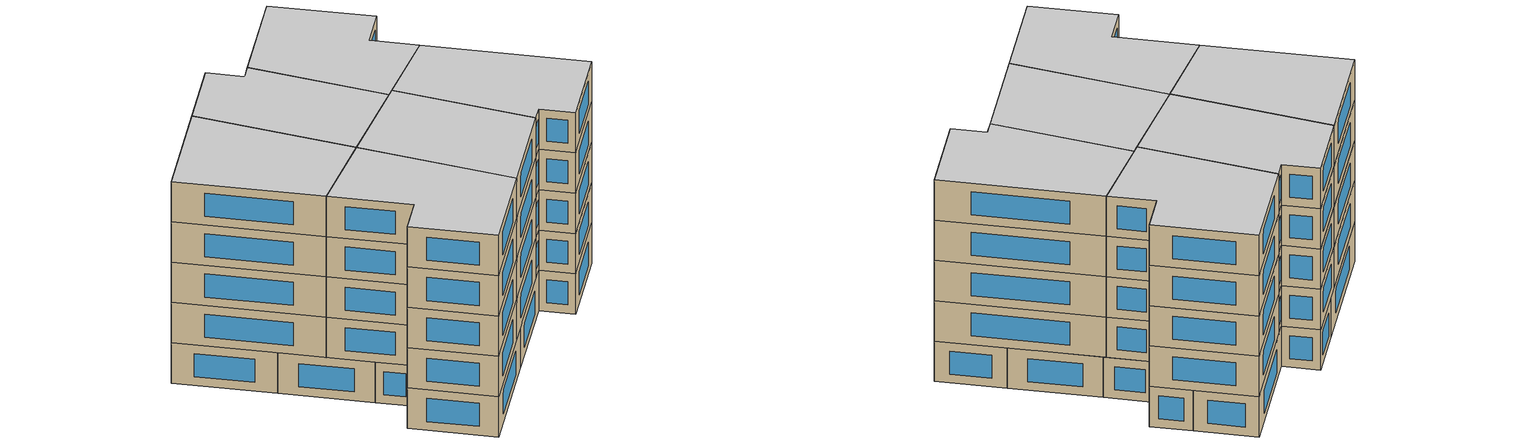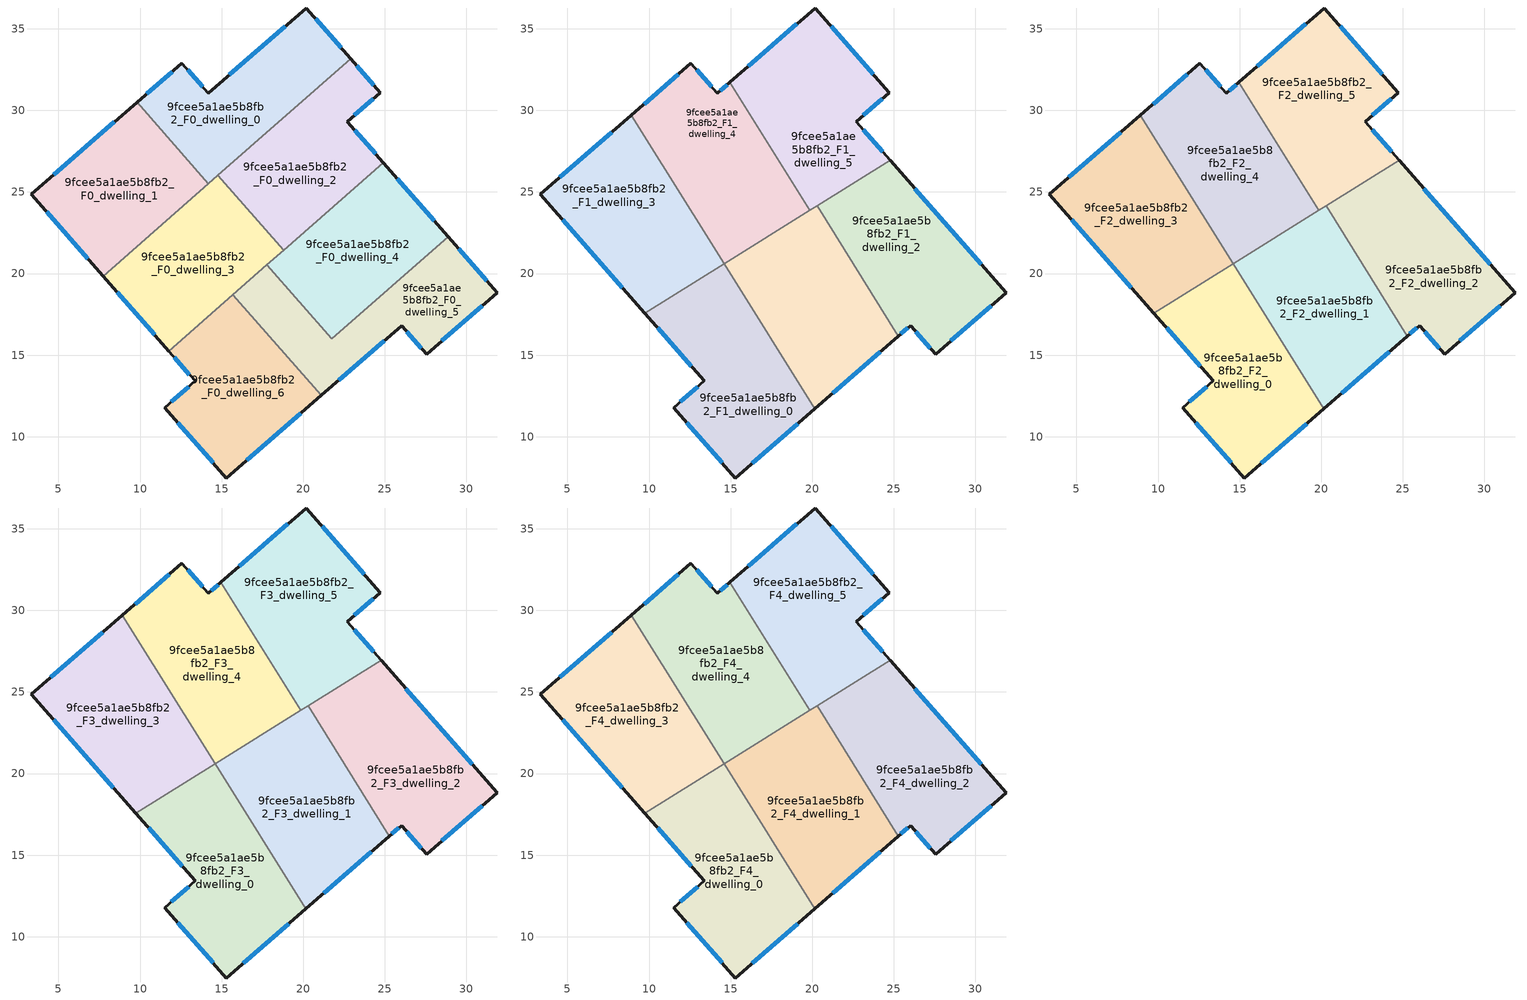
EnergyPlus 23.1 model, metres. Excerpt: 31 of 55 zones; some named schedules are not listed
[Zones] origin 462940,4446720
9fcee5a1ae5b8fb2_F0_dwelling_0
 floor ground (EU_floor_Construction): 20.18,36.27 22.9,33.16 14.19,25.51 9.82,30.5 12.57,32.89 14.18,31.05 z0
 wall outside (EU_wall_Construction): 22.9,33.16 20.18,36.27 14.18,31.05 12.57,32.89 9.82,30.5 z0:3
 wall to 9fcee5a1ae5b8fb2_F0_dwelling_1 (EU_wall_Construction): 9.82,30.5 14.19,25.51 z0:3
 wall to 9fcee5a1ae5b8fb2_F0_dwelling_2 (EU_wall_Construction): 14.76,26.01 22.9,33.16 z0:3
 wall to 9fcee5a1ae5b8fb2_F0_dwelling_3 (EU_wall_Construction): 14.19,25.51 14.76,26.01 z0:3
 window (EU_Window_Construction): 18.89,35.15 15.47,32.17 / 22.32,33.83 20.76,35.61 / 11.98,32.38 10.41,31.01 / 13.84,31.45 12.91,32.5 z0.64:2.36
9fcee5a1ae5b8fb2_F0_dwelling_1
 floor ground (EU_floor_Construction): 9.82,30.5 14.19,25.51 7.73,19.84 3.34,24.86 z0
 wall outside (EU_wall_Construction): 9.82,30.5 3.34,24.86 7.73,19.84 z0:3
 wall to 9fcee5a1ae5b8fb2_F0_dwelling_3 (EU_wall_Construction): 7.73,19.84 14.19,25.51 z0:3
 window (EU_Window_Construction): 8.43,29.29 4.73,26.06 / 4.28,23.78 6.79,20.92 z0.64:2.36
 ceiling adiabatic (EU_roof_Construction): 12.47,24 8.91,29.71 3.34,24.86 7.73,19.84 z3
9fcee5a1ae5b8fb2_F0_dwelling_2
 floor ground (EU_floor_Construction): 22.9,33.16 24.72,31.09 22.69,29.31 24.9,26.79 18.79,21.42 14.76,26.01 z0
 wall outside (EU_wall_Construction): 24.9,26.79 22.69,29.31 24.72,31.09 22.9,33.16 z0:3
 wall to 9fcee5a1ae5b8fb2_F0_dwelling_3 (EU_wall_Construction): 14.76,26.01 18.79,21.42 z0:3
 wall to 9fcee5a1ae5b8fb2_F0_dwelling_4 (EU_wall_Construction): 18.79,21.42 24.9,26.79 z0:3
 window (EU_Window_Construction): 23.12,29.69 24.29,30.71 / 24.43,27.33 23.16,28.77 / 24.33,31.53 23.29,32.72 z0.64:2.36
9fcee5a1ae5b8fb2_F0_dwelling_3
 floor ground (EU_floor_Construction): 14.76,26.01 18.79,21.42 11.76,15.25 7.73,19.84 z0
 wall outside (EU_wall_Construction): 7.73,19.84 11.76,15.25 z0:3
 wall to 9fcee5a1ae5b8fb2_F0_dwelling_6 (EU_wall_Construction): 11.76,15.25 15.69,18.7 z0:3
 wall to 9fcee5a1ae5b8fb2_F0_dwelling_5 (EU_wall_Construction): 15.69,18.7 17.78,20.53 z0:3
 wall to 9fcee5a1ae5b8fb2_F0_dwelling_4 (EU_wall_Construction): 17.78,20.53 18.79,21.42 z0:3
 window (EU_Window_Construction): 8.6,18.86 10.9,16.23 z0.64:2.36
 ceiling adiabatic (EU_roof_Construction): 18.79,21.42 17.78,22.58 9.74,17.56 11.76,15.25 z3
9fcee5a1ae5b8fb2_F0_dwelling_4
 floor ground (EU_floor_Construction): 24.9,26.79 28.88,22.26 21.75,16 17.78,20.53 z0
 wall outside (EU_wall_Construction): 28.88,22.26 24.9,26.79 z0:3
 wall to 9fcee5a1ae5b8fb2_F0_dwelling_5 (EU_wall_Construction): 17.78,20.53 21.75,16 28.88,22.26 z0:3
 window (EU_Window_Construction): 28.03,23.23 25.76,25.82 z0.64:2.36
9fcee5a1ae5b8fb2_F0_dwelling_5
 floor ground (EU_floor_Construction): 28.88,22.26 31.89,18.83 27.56,15.06 26.03,16.81 21.11,12.53 15.69,18.7 17.78,20.53 21.75,16 z0
 wall outside (EU_wall_Construction): 21.11,12.53 26.03,16.81 27.56,15.06 31.89,18.83 28.88,22.26 z0:3
 wall to 9fcee5a1ae5b8fb2_F0_dwelling_6 (EU_wall_Construction): 15.69,18.7 21.11,12.53 z0:3
 window (EU_Window_Construction): 31.24,19.57 29.52,21.53 / 28.48,15.87 30.96,18.02 / 26.35,16.43 27.23,15.43 / 22.16,13.45 24.97,15.89 z0.64:2.36
9fcee5a1ae5b8fb2_F0_dwelling_6
 floor ground (EU_floor_Construction): 15.69,18.7 21.11,12.53 15.28,7.47 11.5,11.78 13.37,13.42 11.76,15.25 z0
 wall outside (EU_wall_Construction): 11.76,15.25 13.37,13.42 11.5,11.78 15.28,7.47 21.11,12.53 z0:3
 window (EU_Window_Construction): 12.11,14.86 13.03,13.81 / 16.53,8.55 19.86,11.45 / 12.31,10.86 14.47,8.39 / 12.97,13.07 11.9,12.13 z0.64:2.36
9fcee5a1ae5b8fb2_F1_dwelling_0
 floor to 9fcee5a1ae5b8fb2_F0_dwelling_6 (EU_floor_Construction): 16.03,18.32 20.16,11.71 15.28,7.47 11.5,11.78 13.37,13.42 11.76,15.25 15.69,18.7 z3
 floor to 9fcee5a1ae5b8fb2_F0_dwelling_5 (EU_floor_Construction): 15.76,18.76 16.03,18.32 15.69,18.7 z3
 floor adiabatic (EU_floor_Construction): 14.61,20.59 15.76,18.76 11.76,15.25 9.74,17.56 z3
 wall outside (EU_wall_Construction): 9.74,17.56 13.37,13.42 11.5,11.78 15.28,7.47 20.16,11.71 z3:6
 wall to 9fcee5a1ae5b8fb2_F1_dwelling_1 (EU_wall_Construction): 20.16,11.71 14.61,20.59 z3:6
 wall to 9fcee5a1ae5b8fb2_F1_dwelling_3 (EU_wall_Construction): 14.6,20.59 9.74,17.56 z3:6
 window (EU_Window_Construction): 10.52,16.67 12.59,14.3 / 16.33,8.38 19.11,10.8 / 12.31,10.86 14.47,8.39 / 12.97,13.07 11.9,12.13 z3.64:5.36
9fcee5a1ae5b8fb2_F1_dwelling_1
 floor to 9fcee5a1ae5b8fb2_F0_dwelling_5 (EU_floor_Construction): 24.09,18.06 25.28,16.16 21.11,12.53 16.03,18.32 15.76,18.76 17.78,20.53 21.75,16 z3
 floor to 9fcee5a1ae5b8fb2_F0_dwelling_6 (EU_floor_Construction): 16.03,18.32 21.11,12.53 20.16,11.71 z3
 floor to 9fcee5a1ae5b8fb2_F0_dwelling_4 (EU_floor_Construction): 20.86,23.24 24.09,18.06 21.75,16 17.78,20.53 z3
 floor to 9fcee5a1ae5b8fb2_F0_dwelling_2 (EU_floor_Construction): 20.29,24.14 20.86,23.24 18.79,21.42 17.78,22.58 z3
 floor adiabatic (EU_floor_Construction): 17.78,22.58 18.79,21.42 15.76,18.76 14.61,20.59 z3
 wall outside (EU_wall_Construction): 20.16,11.71 25.28,16.16 z3:6
 wall to 9fcee5a1ae5b8fb2_F1_dwelling_2 (EU_wall_Construction): 25.28,16.16 20.29,24.14 z3:6
 wall to 9fcee5a1ae5b8fb2_F1_dwelling_4 (EU_wall_Construction): 19.86,23.87 14.61,20.59 z3:6
 wall to 9fcee5a1ae5b8fb2_F1_dwelling_5 (EU_wall_Construction): 20.29,24.14 19.86,23.87 z3:6
 window (EU_Window_Construction): 21.25,12.66 24.18,15.21 z3.64:5.36
9fcee5a1ae5b8fb2_F1_dwelling_2
 floor to 9fcee5a1ae5b8fb2_F0_dwelling_4 (EU_floor_Construction): 24.9,26.79 28.88,22.26 24.09,18.06 20.86,23.24 z3
 floor to 9fcee5a1ae5b8fb2_F0_dwelling_5 (EU_floor_Construction): 28.88,22.26 31.89,18.83 27.56,15.06 26.03,16.81 25.28,16.16 24.09,18.06 z3
 floor to 9fcee5a1ae5b8fb2_F0_dwelling_2 (EU_floor_Construction): 24.77,26.94 24.9,26.79 20.86,23.24 20.29,24.14 z3
 wall outside (EU_wall_Construction): 25.28,16.16 26.03,16.81 27.56,15.06 31.89,18.83 24.77,26.94 z3:6
 wall to 9fcee5a1ae5b8fb2_F1_dwelling_5 (EU_wall_Construction): 24.77,26.94 20.29,24.14 z3:6
 window (EU_Window_Construction): 30.36,20.57 26.29,25.2 / 28.48,15.87 30.96,18.02 / 26.35,16.43 27.23,15.43 / 25.44,16.3 25.87,16.67 z3.64:5.36
9fcee5a1ae5b8fb2_F1_dwelling_3
 floor to 9fcee5a1ae5b8fb2_F0_dwelling_3 (EU_floor_Construction): 12.47,24 14.6,20.59 9.74,17.56 7.73,19.84 z3
 floor adiabatic (EU_floor_Construction): 8.91,29.71 12.47,24 7.73,19.84 3.34,24.86 z3
 wall outside (EU_wall_Construction): 8.91,29.71 3.34,24.86 9.74,17.56 z3:6
 wall to 9fcee5a1ae5b8fb2_F1_dwelling_4 (EU_wall_Construction): 14.6,20.59 8.91,29.71 z3:6
 window (EU_Window_Construction): 4.71,23.29 8.37,19.12 / 7.72,28.67 4.53,25.89 z3.64:5.36
9fcee5a1ae5b8fb2_F1_dwelling_4
 floor to 9fcee5a1ae5b8fb2_F0_dwelling_0 (EU_floor_Construction): 14.96,31.72 17.19,28.15 14.19,25.51 9.82,30.5 12.57,32.89 14.18,31.05 z3
 floor to 9fcee5a1ae5b8fb2_F0_dwelling_3 (EU_floor_Construction): 14.76,26.01 17.78,22.58 14.6,20.59 12.47,24 z3
 floor to 9fcee5a1ae5b8fb2_F0_dwelling_2 (EU_floor_Construction): 17.19,28.15 19.86,23.87 17.78,22.58 14.76,26.01 z3
 floor to 9fcee5a1ae5b8fb2_F0_dwelling_1 (EU_floor_Construction): 9.82,30.5 14.19,25.52 12.47,24 8.91,29.71 z3
 wall outside (EU_wall_Construction): 14.96,31.72 14.18,31.05 12.57,32.89 8.91,29.71 z3:6
 wall to 9fcee5a1ae5b8fb2_F1_dwelling_5 (EU_wall_Construction): 19.86,23.87 14.96,31.72 z3:6
 window (EU_Window_Construction): 11.78,32.21 9.69,30.39 / 13.84,31.45 12.91,32.5 / 14.79,31.58 14.35,31.2 z3.64:5.36
9fcee5a1ae5b8fb2_F1_dwelling_5
 floor to 9fcee5a1ae5b8fb2_F0_dwelling_0 (EU_floor_Construction): 20.18,36.27 22.9,33.16 17.19,28.15 14.96,31.72 z3
 floor to 9fcee5a1ae5b8fb2_F0_dwelling_2 (EU_floor_Construction): 22.9,33.16 24.72,31.09 22.69,29.31 24.77,26.94 19.86,23.87 17.19,28.15 z3
 wall outside (EU_wall_Construction): 24.77,26.94 22.69,29.31 24.72,31.09 20.18,36.27 14.96,31.72 z3:6
 window (EU_Window_Construction): 24.32,27.45 23.13,28.8 / 19.06,35.3 16.07,32.7 / 23.75,32.2 21.15,35.16 / 23.12,29.69 24.29,30.71 z3.64:5.36
9fcee5a1ae5b8fb2_F2_dwelling_0
 floor to 9fcee5a1ae5b8fb2_F1_dwelling_0 (EU_floor_Construction): 14.61,20.59 20.16,11.71 15.28,7.47 11.5,11.78 13.37,13.42 9.74,17.56 z6
 wall outside (EU_wall_Construction): 9.74,17.56 13.37,13.42 11.5,11.78 15.28,7.47 20.16,11.71 z6:9
 wall to 9fcee5a1ae5b8fb2_F2_dwelling_1 (EU_wall_Construction): 20.16,11.71 14.61,20.59 z6:9
 wall to 9fcee5a1ae5b8fb2_F2_dwelling_3 (EU_wall_Construction): 14.6,20.59 9.74,17.56 z6:9
 window (EU_Window_Construction): 10.52,16.67 12.59,14.3 / 16.33,8.38 19.11,10.8 / 12.31,10.86 14.47,8.39 / 12.97,13.07 11.9,12.13 z6.64:8.36
9fcee5a1ae5b8fb2_F2_dwelling_1
 floor to 9fcee5a1ae5b8fb2_F1_dwelling_1 (EU_floor_Construction): 20.29,24.14 25.28,16.16 20.16,11.71 14.61,20.59 z6
 wall outside (EU_wall_Construction): 20.16,11.71 25.28,16.16 z6:9
 wall to 9fcee5a1ae5b8fb2_F2_dwelling_2 (EU_wall_Construction): 25.28,16.16 20.29,24.14 z6:9
 wall to 9fcee5a1ae5b8fb2_F2_dwelling_4 (EU_wall_Construction): 19.86,23.87 14.61,20.59 z6:9
 wall to 9fcee5a1ae5b8fb2_F2_dwelling_5 (EU_wall_Construction): 20.29,24.14 19.86,23.87 z6:9
 window (EU_Window_Construction): 21.25,12.66 24.18,15.21 z6.64:8.36
9fcee5a1ae5b8fb2_F2_dwelling_2
 floor to 9fcee5a1ae5b8fb2_F1_dwelling_2 (EU_floor_Construction): 24.77,26.94 31.89,18.83 27.56,15.06 26.03,16.81 25.28,16.16 20.29,24.14 z6
 wall outside (EU_wall_Construction): 25.28,16.16 26.03,16.81 27.56,15.06 31.89,18.83 24.77,26.94 z6:9
 wall to 9fcee5a1ae5b8fb2_F2_dwelling_5 (EU_wall_Construction): 24.77,26.94 20.29,24.14 z6:9
 window (EU_Window_Construction): 30.36,20.57 26.29,25.2 / 28.48,15.87 30.96,18.02 / 26.35,16.43 27.23,15.43 / 25.44,16.3 25.87,16.67 z6.64:8.36
9fcee5a1ae5b8fb2_F2_dwelling_3
 floor to 9fcee5a1ae5b8fb2_F1_dwelling_3 (EU_floor_Construction): 8.91,29.71 14.6,20.59 9.74,17.56 3.34,24.86 z6
 wall outside (EU_wall_Construction): 8.91,29.71 3.34,24.86 9.74,17.56 z6:9
 wall to 9fcee5a1ae5b8fb2_F2_dwelling_4 (EU_wall_Construction): 14.6,20.59 8.91,29.71 z6:9
 window (EU_Window_Construction): 4.71,23.29 8.37,19.12 / 7.72,28.67 4.53,25.89 z6.64:8.36
9fcee5a1ae5b8fb2_F2_dwelling_4
 floor to 9fcee5a1ae5b8fb2_F1_dwelling_4 (EU_floor_Construction): 14.96,31.72 19.86,23.87 14.6,20.59 8.91,29.71 12.57,32.89 14.18,31.05 z6
 wall outside (EU_wall_Construction): 14.96,31.72 14.18,31.05 12.57,32.89 8.91,29.71 z6:9
 wall to 9fcee5a1ae5b8fb2_F2_dwelling_5 (EU_wall_Construction): 19.86,23.87 14.96,31.72 z6:9
 window (EU_Window_Construction): 11.78,32.21 9.69,30.39 / 13.84,31.45 12.91,32.5 / 14.79,31.58 14.35,31.2 z6.64:8.36
9fcee5a1ae5b8fb2_F2_dwelling_5
 floor to 9fcee5a1ae5b8fb2_F1_dwelling_5 (EU_floor_Construction): 20.18,36.27 24.72,31.09 22.69,29.31 24.77,26.94 19.86,23.87 14.96,31.72 z6
 wall outside (EU_wall_Construction): 24.77,26.94 22.69,29.31 24.72,31.09 20.18,36.27 14.96,31.72 z6:9
 window (EU_Window_Construction): 24.32,27.45 23.13,28.8 / 19.06,35.3 16.07,32.7 / 23.75,32.2 21.15,35.16 / 23.12,29.69 24.29,30.71 z6.64:8.36
9fcee5a1ae5b8fb2_F3_dwelling_0
 floor to 9fcee5a1ae5b8fb2_F2_dwelling_0 (EU_floor_Construction): 14.61,20.59 20.16,11.71 15.28,7.47 11.5,11.78 13.37,13.42 9.74,17.56 z9
 wall outside (EU_wall_Construction): 9.74,17.56 13.37,13.42 11.5,11.78 15.28,7.47 20.16,11.71 z9:12
 wall to 9fcee5a1ae5b8fb2_F3_dwelling_1 (EU_wall_Construction): 20.16,11.71 14.61,20.59 z9:12
 wall to 9fcee5a1ae5b8fb2_F3_dwelling_3 (EU_wall_Construction): 14.6,20.59 9.74,17.56 z9:12
 window (EU_Window_Construction): 10.52,16.67 12.59,14.3 / 16.33,8.38 19.11,10.8 / 12.31,10.86 14.47,8.39 / 12.97,13.07 11.9,12.13 z9.64:11.36
9fcee5a1ae5b8fb2_F3_dwelling_1
 floor to 9fcee5a1ae5b8fb2_F2_dwelling_1 (EU_floor_Construction): 20.29,24.14 25.28,16.16 20.16,11.71 14.61,20.59 z9
 wall outside (EU_wall_Construction): 20.16,11.71 25.28,16.16 z9:12
 wall to 9fcee5a1ae5b8fb2_F3_dwelling_2 (EU_wall_Construction): 25.28,16.16 20.29,24.14 z9:12
 wall to 9fcee5a1ae5b8fb2_F3_dwelling_4 (EU_wall_Construction): 19.86,23.87 14.61,20.59 z9:12
 wall to 9fcee5a1ae5b8fb2_F3_dwelling_5 (EU_wall_Construction): 20.29,24.14 19.86,23.87 z9:12
 window (EU_Window_Construction): 21.25,12.66 24.18,15.21 z9.64:11.36
9fcee5a1ae5b8fb2_F3_dwelling_2
 floor to 9fcee5a1ae5b8fb2_F2_dwelling_2 (EU_floor_Construction): 24.77,26.94 31.89,18.83 27.56,15.06 26.03,16.81 25.28,16.16 20.29,24.14 z9
 wall outside (EU_wall_Construction): 25.28,16.16 26.03,16.81 27.56,15.06 31.89,18.83 24.77,26.94 z9:12
 wall to 9fcee5a1ae5b8fb2_F3_dwelling_5 (EU_wall_Construction): 24.77,26.94 20.29,24.14 z9:12
 window (EU_Window_Construction): 30.36,20.57 26.29,25.2 / 28.48,15.87 30.96,18.02 / 26.35,16.43 27.23,15.43 / 25.44,16.3 25.87,16.67 z9.64:11.36
9fcee5a1ae5b8fb2_F3_dwelling_3
 floor to 9fcee5a1ae5b8fb2_F2_dwelling_3 (EU_floor_Construction): 8.91,29.71 14.6,20.59 9.74,17.56 3.34,24.86 z9
 wall outside (EU_wall_Construction): 8.91,29.71 3.34,24.86 9.74,17.56 z9:12
 wall to 9fcee5a1ae5b8fb2_F3_dwelling_4 (EU_wall_Construction): 14.6,20.59 8.91,29.71 z9:12
 window (EU_Window_Construction): 4.71,23.29 8.37,19.12 / 7.72,28.67 4.53,25.89 z9.64:11.36
9fcee5a1ae5b8fb2_F3_dwelling_4
 floor to 9fcee5a1ae5b8fb2_F2_dwelling_4 (EU_floor_Construction): 14.96,31.72 19.86,23.87 14.6,20.59 8.91,29.71 12.57,32.89 14.18,31.05 z9
 wall outside (EU_wall_Construction): 14.96,31.72 14.18,31.05 12.57,32.89 8.91,29.71 z9:12
 wall to 9fcee5a1ae5b8fb2_F3_dwelling_5 (EU_wall_Construction): 19.86,23.87 14.96,31.72 z9:12
 window (EU_Window_Construction): 11.78,32.21 9.69,30.39 / 13.84,31.45 12.91,32.5 / 14.79,31.58 14.35,31.2 z9.64:11.36
9fcee5a1ae5b8fb2_F3_dwelling_5
 floor to 9fcee5a1ae5b8fb2_F2_dwelling_5 (EU_floor_Construction): 20.18,36.27 24.72,31.09 22.69,29.31 24.77,26.94 19.86,23.87 14.96,31.72 z9
 wall outside (EU_wall_Construction): 24.77,26.94 22.69,29.31 24.72,31.09 20.18,36.27 14.96,31.72 z9:12
 window (EU_Window_Construction): 24.32,27.45 23.13,28.8 / 19.06,35.3 16.07,32.7 / 23.75,32.2 21.15,35.16 / 23.12,29.69 24.29,30.71 z9.64:11.36
9fcee5a1ae5b8fb2_F4_dwelling_0
 floor to 9fcee5a1ae5b8fb2_F3_dwelling_0 (EU_floor_Construction): 14.61,20.59 20.16,11.71 15.28,7.47 11.5,11.78 13.37,13.42 9.74,17.56 z12
 wall outside (EU_wall_Construction): 9.74,17.56 13.37,13.42 11.5,11.78 15.28,7.47 20.16,11.71 z12:15
 wall to 9fcee5a1ae5b8fb2_F4_dwelling_1 (EU_wall_Construction): 20.16,11.71 14.61,20.59 z12:15
 wall to 9fcee5a1ae5b8fb2_F4_dwelling_3 (EU_wall_Construction): 14.6,20.59 9.74,17.56 z12:15
 window (EU_Window_Construction): 10.52,16.67 12.59,14.3 / 16.33,8.38 19.11,10.8 / 12.31,10.86 14.47,8.39 / 12.97,13.07 11.9,12.13 z12.64:14.36
 ceiling to 9fcee5a1ae5b8fb2_F5_dwelling_0 (EU_floor_Construction): 20.16,11.71 14.61,20.59 9.74,17.56 13.37,13.42 11.5,11.78 15.28,7.47 z15
9fcee5a1ae5b8fb2_F4_dwelling_1
 floor to 9fcee5a1ae5b8fb2_F3_dwelling_1 (EU_floor_Construction): 20.29,24.14 25.28,16.16 20.16,11.71 14.61,20.59 z12
 wall outside (EU_wall_Construction): 20.16,11.71 25.28,16.16 z12:15
 wall to 9fcee5a1ae5b8fb2_F4_dwelling_2 (EU_wall_Construction): 25.28,16.16 20.29,24.14 z12:15
 wall to 9fcee5a1ae5b8fb2_F4_dwelling_4 (EU_wall_Construction): 19.86,23.87 14.61,20.59 z12:15
 wall to 9fcee5a1ae5b8fb2_F4_dwelling_5 (EU_wall_Construction): 20.29,24.14 19.86,23.87 z12:15
 window (EU_Window_Construction): 21.25,12.66 24.18,15.21 z12.64:14.36
 ceiling to 9fcee5a1ae5b8fb2_F5_dwelling_1 (EU_floor_Construction): 25.28,16.16 20.29,24.14 14.61,20.59 20.16,11.71 z15
9fcee5a1ae5b8fb2_F4_dwelling_2
 floor to 9fcee5a1ae5b8fb2_F3_dwelling_2 (EU_floor_Construction): 24.77,26.94 31.89,18.83 27.56,15.06 26.03,16.81 25.28,16.16 20.29,24.14 z12
 wall outside (EU_wall_Construction): 25.28,16.16 26.03,16.81 27.56,15.06 31.89,18.83 24.77,26.94 z12:15
 wall to 9fcee5a1ae5b8fb2_F4_dwelling_5 (EU_wall_Construction): 24.77,26.94 20.29,24.14 z12:15
 window (EU_Window_Construction): 30.36,20.57 26.29,25.2 / 28.48,15.87 30.96,18.02 / 26.35,16.43 27.23,15.43 / 25.44,16.3 25.87,16.67 z12.64:14.36
 ceiling to 9fcee5a1ae5b8fb2_F5_dwelling_2 (EU_floor_Construction): 31.89,18.83 24.77,26.94 20.29,24.14 25.28,16.16 26.03,16.81 27.56,15.06 z15
9fcee5a1ae5b8fb2_F4_dwelling_3
 floor to 9fcee5a1ae5b8fb2_F3_dwelling_3 (EU_floor_Construction): 8.91,29.71 14.6,20.59 9.74,17.56 3.34,24.86 z12
 wall outside (EU_wall_Construction): 8.91,29.71 3.34,24.86 9.74,17.56 z12:15
 wall to 9fcee5a1ae5b8fb2_F4_dwelling_4 (EU_wall_Construction): 14.6,20.59 8.91,29.71 z12:15
 window (EU_Window_Construction): 4.71,23.29 8.37,19.12 / 7.72,28.67 4.53,25.89 z12.64:14.36
 ceiling to 9fcee5a1ae5b8fb2_F5_dwelling_3 (EU_floor_Construction): 14.6,20.59 8.91,29.71 3.34,24.86 9.74,17.56 z15
9fcee5a1ae5b8fb2_F4_dwelling_4
 floor to 9fcee5a1ae5b8fb2_F3_dwelling_4 (EU_floor_Construction): 14.96,31.72 19.86,23.87 14.6,20.59 8.91,29.71 12.57,32.89 14.18,31.05 z12
 wall outside (EU_wall_Construction): 14.96,31.72 14.18,31.05 12.57,32.89 8.91,29.71 z12:15
 wall to 9fcee5a1ae5b8fb2_F4_dwelling_5 (EU_wall_Construction): 19.86,23.87 14.96,31.72 z12:15
 window (EU_Window_Construction): 11.78,32.21 9.69,30.39 / 13.84,31.45 12.91,32.5 / 14.79,31.58 14.35,31.2 z12.64:14.36
 ceiling to 9fcee5a1ae5b8fb2_F5_dwelling_4 (EU_floor_Construction): 19.86,23.87 14.96,31.72 14.18,31.05 12.57,32.89 8.91,29.71 14.6,20.59 z15
9fcee5a1ae5b8fb2_F4_dwelling_5
 floor to 9fcee5a1ae5b8fb2_F3_dwelling_5 (EU_floor_Construction): 20.18,36.27 24.72,31.09 22.69,29.31 24.77,26.94 19.86,23.87 14.96,31.72 z12
 wall outside (EU_wall_Construction): 24.77,26.94 22.69,29.31 24.72,31.09 20.18,36.27 14.96,31.72 z12:15
 window (EU_Window_Construction): 24.32,27.45 23.13,28.8 / 19.06,35.3 16.07,32.7 / 23.75,32.2 21.15,35.16 / 23.12,29.69 24.29,30.71 z12.64:14.36
 ceiling to 9fcee5a1ae5b8fb2_F5_dwelling_5 (EU_floor_Construction): 24.77,26.94 22.69,29.31 24.72,31.09 20.18,36.27 14.96,31.72 19.86,23.87 z15
[Building]
EU S2 Campaign: North Axis=0; Terrain=City; Solar Distribution=FullExterior
[Site:Location]
Yerevan-Zvartnots.Intl.AP: Latitude=40.15; Longitude=44.383; Time Zone=4; Elevation=854
[SizingPeriod:WeatherFileDays]
AnnualSizingPeriod: Begin Month=1; Begin Day of Month=1; End Month=12; End Day of Month=31; Day of Week for Start Day=Monday; Use Weather File Daylight Saving Period=No; Use Weather File Rain and Snow Indicators=No
[MATERIAL]
EU_InternalMass_Material: Roughness=MediumRough; Thickness=0.1; Conductivity=1; Density=1800; Specific Heat=900; Thermal Absorptance=0.9; Solar Absorptance=0.7; Visible Absorptance=0.7
[MATERIAL:NOMASS] Roughness=MediumRough; Thermal Absorptance=0.9; Solar Absorptance=0.7; Visible Absorptance=0.7
Name | Thermal Resistance
EU_wall_NoMass | 1.05043
EU_roof_NoMass | 1.45357
EU_floor_NoMass | 0.478065
[WINDOWMATERIAL:SIMPLEGLAZINGSYSTEM]
EU_Window_SimpleGlazing: UFactor=2.5566; Solar Heat Gain Coefficient=0.75; Visible Transmittance=0.75
[CONSTRUCTION]
EU_wall_Construction: EU_wall_NoMass
EU_roof_Construction: EU_roof_NoMass
EU_floor_Construction: EU_floor_NoMass
EU_Window_Construction: EU_Window_SimpleGlazing
EU_InternalMass_Construction: EU_InternalMass_Material
[ZONE] Type=1; Multiplier=1; Ceiling Height=autocalculate; Floor Area=autocalculate; Part of Total Floor Area=Yes
Name | Volume
9fcee5a1ae5b8fb2_F0_dwelling_0 | 171.406
9fcee5a1ae5b8fb2_F1_dwelling_0; 9fcee5a1ae5b8fb2_F2_dwelling_0; 9fcee5a1ae5b8fb2_F3_dwelling_0; 9fcee5a1ae5b8fb2_F4_dwelling_0 | 199.988
9fcee5a1ae5b8fb2_F0_dwelling_1 | 171.411
9fcee5a1ae5b8fb2_F1_dwelling_1; 9fcee5a1ae5b8fb2_F2_dwelling_1; 9fcee5a1ae5b8fb2_F3_dwelling_1; 9fcee5a1ae5b8fb2_F4_dwelling_1 | 199.987
9fcee5a1ae5b8fb2_F0_dwelling_2; 9fcee5a1ae5b8fb2_F0_dwelling_3 | 171.432
9fcee5a1ae5b8fb2_F1_dwelling_2; 9fcee5a1ae5b8fb2_F2_dwelling_2; 9fcee5a1ae5b8fb2_F3_dwelling_2; 9fcee5a1ae5b8fb2_F4_dwelling_2 | 199.996
9fcee5a1ae5b8fb2_F1_dwelling_3; 9fcee5a1ae5b8fb2_F2_dwelling_3; 9fcee5a1ae5b8fb2_F3_dwelling_3; 9fcee5a1ae5b8fb2_F4_dwelling_3 | 199.976
9fcee5a1ae5b8fb2_F0_dwelling_4; 9fcee5a1ae5b8fb2_F0_dwelling_6 | 171.416
9fcee5a1ae5b8fb2_F1_dwelling_4; 9fcee5a1ae5b8fb2_F2_dwelling_4; 9fcee5a1ae5b8fb2_F3_dwelling_4; 9fcee5a1ae5b8fb2_F4_dwelling_4 | 199.994
9fcee5a1ae5b8fb2_F0_dwelling_5 | 171.417
9fcee5a1ae5b8fb2_F1_dwelling_5; 9fcee5a1ae5b8fb2_F2_dwelling_5; 9fcee5a1ae5b8fb2_F3_dwelling_5; 9fcee5a1ae5b8fb2_F4_dwelling_5 | 199.968
[INTERNALMASS] Construction=EU_InternalMass_Construction
Name | Zone or ZoneList | Surface Area
9fcee5a1ae5b8fb2_F0_dwelling_0_EU_InternalMass | 9fcee5a1ae5b8fb2_F0_dwelling_0 | 57.1359
9fcee5a1ae5b8fb2_F0_dwelling_1_EU_InternalMass | 9fcee5a1ae5b8fb2_F0_dwelling_1 | 57.1348
9fcee5a1ae5b8fb2_F0_dwelling_2_EU_InternalMass | 9fcee5a1ae5b8fb2_F0_dwelling_2 | 57.1443
9fcee5a1ae5b8fb2_F0_dwelling_3_EU_InternalMass | 9fcee5a1ae5b8fb2_F0_dwelling_3 | 57.1421
9fcee5a1ae5b8fb2_F0_dwelling_4_EU_InternalMass | 9fcee5a1ae5b8fb2_F0_dwelling_4 | 57.1397
9fcee5a1ae5b8fb2_F0_dwelling_5_EU_InternalMass | 9fcee5a1ae5b8fb2_F0_dwelling_5 | 57.1392
9fcee5a1ae5b8fb2_F0_dwelling_6_EU_InternalMass | 9fcee5a1ae5b8fb2_F0_dwelling_6 | 57.1375
9fcee5a1ae5b8fb2_F1_dwelling_0_EU_InternalMass | 9fcee5a1ae5b8fb2_F1_dwelling_0 | 66.6625
9fcee5a1ae5b8fb2_F1_dwelling_1_EU_InternalMass | 9fcee5a1ae5b8fb2_F1_dwelling_1 | 66.6622
9fcee5a1ae5b8fb2_F1_dwelling_2_EU_InternalMass | 9fcee5a1ae5b8fb2_F1_dwelling_2 | 66.6653
9fcee5a1ae5b8fb2_F1_dwelling_3_EU_InternalMass | 9fcee5a1ae5b8fb2_F1_dwelling_3 | 66.6585
9fcee5a1ae5b8fb2_F1_dwelling_4_EU_InternalMass | 9fcee5a1ae5b8fb2_F1_dwelling_4 | 66.6644
9fcee5a1ae5b8fb2_F1_dwelling_5_EU_InternalMass | 9fcee5a1ae5b8fb2_F1_dwelling_5 | 66.656
9fcee5a1ae5b8fb2_F2_dwelling_0_EU_InternalMass | 9fcee5a1ae5b8fb2_F2_dwelling_0 | 66.6625
9fcee5a1ae5b8fb2_F2_dwelling_1_EU_InternalMass | 9fcee5a1ae5b8fb2_F2_dwelling_1 | 66.6622
9fcee5a1ae5b8fb2_F2_dwelling_2_EU_InternalMass | 9fcee5a1ae5b8fb2_F2_dwelling_2 | 66.6653
9fcee5a1ae5b8fb2_F2_dwelling_3_EU_InternalMass | 9fcee5a1ae5b8fb2_F2_dwelling_3 | 66.6585
9fcee5a1ae5b8fb2_F2_dwelling_4_EU_InternalMass | 9fcee5a1ae5b8fb2_F2_dwelling_4 | 66.6644
9fcee5a1ae5b8fb2_F2_dwelling_5_EU_InternalMass | 9fcee5a1ae5b8fb2_F2_dwelling_5 | 66.656
9fcee5a1ae5b8fb2_F3_dwelling_0_EU_InternalMass | 9fcee5a1ae5b8fb2_F3_dwelling_0 | 66.6625
9fcee5a1ae5b8fb2_F3_dwelling_1_EU_InternalMass | 9fcee5a1ae5b8fb2_F3_dwelling_1 | 66.6622
9fcee5a1ae5b8fb2_F3_dwelling_2_EU_InternalMass | 9fcee5a1ae5b8fb2_F3_dwelling_2 | 66.6653
9fcee5a1ae5b8fb2_F3_dwelling_3_EU_InternalMass | 9fcee5a1ae5b8fb2_F3_dwelling_3 | 66.6585
9fcee5a1ae5b8fb2_F3_dwelling_4_EU_InternalMass | 9fcee5a1ae5b8fb2_F3_dwelling_4 | 66.6644
9fcee5a1ae5b8fb2_F3_dwelling_5_EU_InternalMass | 9fcee5a1ae5b8fb2_F3_dwelling_5 | 66.656
9fcee5a1ae5b8fb2_F4_dwelling_0_EU_InternalMass | 9fcee5a1ae5b8fb2_F4_dwelling_0 | 66.6625
9fcee5a1ae5b8fb2_F4_dwelling_1_EU_InternalMass | 9fcee5a1ae5b8fb2_F4_dwelling_1 | 66.6622
9fcee5a1ae5b8fb2_F4_dwelling_2_EU_InternalMass | 9fcee5a1ae5b8fb2_F4_dwelling_2 | 66.6653
9fcee5a1ae5b8fb2_F4_dwelling_3_EU_InternalMass | 9fcee5a1ae5b8fb2_F4_dwelling_3 | 66.6585
9fcee5a1ae5b8fb2_F4_dwelling_4_EU_InternalMass | 9fcee5a1ae5b8fb2_F4_dwelling_4 | 66.6644
9fcee5a1ae5b8fb2_F4_dwelling_5_EU_InternalMass | 9fcee5a1ae5b8fb2_F4_dwelling_5 | 66.656
[OTHEREQUIPMENT] Fuel Type=Electricity; Design Level Calculation Method=Watts/Area; Power per Zone Floor Area=1; Fraction Latent=0; Fraction Radiant=0; Fraction Lost=0; Carbon Dioxide Generation Rate=0; EndUse Subcategory=EU_Step8_InternalGains
Name | Zone or ZoneList or Space or SpaceList | Schedule
EU_Step8_InternalGain_9fcee5a1ae5b8fb2_F0_dwelling_0_f000 | 9fcee5a1ae5b8fb2_F0_dwelling_0 | EU_Step8_GainSchedule_9fcee5a1ae5b8fb2_F0_dwelling_0_f000
EU_Step8_InternalGain_9fcee5a1ae5b8fb2_F0_dwelling_1_f000 | 9fcee5a1ae5b8fb2_F0_dwelling_1 | EU_Step8_GainSchedule_9fcee5a1ae5b8fb2_F0_dwelling_1_f000
EU_Step8_InternalGain_9fcee5a1ae5b8fb2_F0_dwelling_2_f000 | 9fcee5a1ae5b8fb2_F0_dwelling_2 | EU_Step8_GainSchedule_9fcee5a1ae5b8fb2_F0_dwelling_2_f000
EU_Step8_InternalGain_9fcee5a1ae5b8fb2_F0_dwelling_3_f000 | 9fcee5a1ae5b8fb2_F0_dwelling_3 | EU_Step8_GainSchedule_9fcee5a1ae5b8fb2_F0_dwelling_3_f000
EU_Step8_InternalGain_9fcee5a1ae5b8fb2_F0_dwelling_4_f000 | 9fcee5a1ae5b8fb2_F0_dwelling_4 | EU_Step8_GainSchedule_9fcee5a1ae5b8fb2_F0_dwelling_4_f000
EU_Step8_InternalGain_9fcee5a1ae5b8fb2_F0_dwelling_5_f000 | 9fcee5a1ae5b8fb2_F0_dwelling_5 | EU_Step8_GainSchedule_9fcee5a1ae5b8fb2_F0_dwelling_5_f000
EU_Step8_InternalGain_9fcee5a1ae5b8fb2_F0_dwelling_6_f000 | 9fcee5a1ae5b8fb2_F0_dwelling_6 | EU_Step8_GainSchedule_9fcee5a1ae5b8fb2_F0_dwelling_6_f000
EU_Step8_InternalGain_9fcee5a1ae5b8fb2_F1_dwelling_0_f000 | 9fcee5a1ae5b8fb2_F1_dwelling_0 | EU_Step8_GainSchedule_9fcee5a1ae5b8fb2_F1_dwelling_0_f000
EU_Step8_InternalGain_9fcee5a1ae5b8fb2_F1_dwelling_1_f000 | 9fcee5a1ae5b8fb2_F1_dwelling_1 | EU_Step8_GainSchedule_9fcee5a1ae5b8fb2_F1_dwelling_1_f000
EU_Step8_InternalGain_9fcee5a1ae5b8fb2_F1_dwelling_2_f000 | 9fcee5a1ae5b8fb2_F1_dwelling_2 | EU_Step8_GainSchedule_9fcee5a1ae5b8fb2_F1_dwelling_2_f000
EU_Step8_InternalGain_9fcee5a1ae5b8fb2_F1_dwelling_3_f000 | 9fcee5a1ae5b8fb2_F1_dwelling_3 | EU_Step8_GainSchedule_9fcee5a1ae5b8fb2_F1_dwelling_3_f000
EU_Step8_InternalGain_9fcee5a1ae5b8fb2_F1_dwelling_4_f000 | 9fcee5a1ae5b8fb2_F1_dwelling_4 | EU_Step8_GainSchedule_9fcee5a1ae5b8fb2_F1_dwelling_4_f000
EU_Step8_InternalGain_9fcee5a1ae5b8fb2_F1_dwelling_5_f000 | 9fcee5a1ae5b8fb2_F1_dwelling_5 | EU_Step8_GainSchedule_9fcee5a1ae5b8fb2_F1_dwelling_5_f000
EU_Step8_InternalGain_9fcee5a1ae5b8fb2_F2_dwelling_0_f000 | 9fcee5a1ae5b8fb2_F2_dwelling_0 | EU_Step8_GainSchedule_9fcee5a1ae5b8fb2_F2_dwelling_0_f000
EU_Step8_InternalGain_9fcee5a1ae5b8fb2_F2_dwelling_1_f000 | 9fcee5a1ae5b8fb2_F2_dwelling_1 | EU_Step8_GainSchedule_9fcee5a1ae5b8fb2_F2_dwelling_1_f000
EU_Step8_InternalGain_9fcee5a1ae5b8fb2_F2_dwelling_2_f000 | 9fcee5a1ae5b8fb2_F2_dwelling_2 | EU_Step8_GainSchedule_9fcee5a1ae5b8fb2_F2_dwelling_2_f000
EU_Step8_InternalGain_9fcee5a1ae5b8fb2_F2_dwelling_3_f000 | 9fcee5a1ae5b8fb2_F2_dwelling_3 | EU_Step8_GainSchedule_9fcee5a1ae5b8fb2_F2_dwelling_3_f000
EU_Step8_InternalGain_9fcee5a1ae5b8fb2_F2_dwelling_4_f000 | 9fcee5a1ae5b8fb2_F2_dwelling_4 | EU_Step8_GainSchedule_9fcee5a1ae5b8fb2_F2_dwelling_4_f000
EU_Step8_InternalGain_9fcee5a1ae5b8fb2_F2_dwelling_5_f000 | 9fcee5a1ae5b8fb2_F2_dwelling_5 | EU_Step8_GainSchedule_9fcee5a1ae5b8fb2_F2_dwelling_5_f000
EU_Step8_InternalGain_9fcee5a1ae5b8fb2_F3_dwelling_0_f000 | 9fcee5a1ae5b8fb2_F3_dwelling_0 | EU_Step8_GainSchedule_9fcee5a1ae5b8fb2_F3_dwelling_0_f000
EU_Step8_InternalGain_9fcee5a1ae5b8fb2_F3_dwelling_1_f000 | 9fcee5a1ae5b8fb2_F3_dwelling_1 | EU_Step8_GainSchedule_9fcee5a1ae5b8fb2_F3_dwelling_1_f000
EU_Step8_InternalGain_9fcee5a1ae5b8fb2_F3_dwelling_2_f000 | 9fcee5a1ae5b8fb2_F3_dwelling_2 | EU_Step8_GainSchedule_9fcee5a1ae5b8fb2_F3_dwelling_2_f000
EU_Step8_InternalGain_9fcee5a1ae5b8fb2_F3_dwelling_3_f000 | 9fcee5a1ae5b8fb2_F3_dwelling_3 | EU_Step8_GainSchedule_9fcee5a1ae5b8fb2_F3_dwelling_3_f000
EU_Step8_InternalGain_9fcee5a1ae5b8fb2_F3_dwelling_4_f000 | 9fcee5a1ae5b8fb2_F3_dwelling_4 | EU_Step8_GainSchedule_9fcee5a1ae5b8fb2_F3_dwelling_4_f000
EU_Step8_InternalGain_9fcee5a1ae5b8fb2_F3_dwelling_5_f000 | 9fcee5a1ae5b8fb2_F3_dwelling_5 | EU_Step8_GainSchedule_9fcee5a1ae5b8fb2_F3_dwelling_5_f000
EU_Step8_InternalGain_9fcee5a1ae5b8fb2_F4_dwelling_0_f000 | 9fcee5a1ae5b8fb2_F4_dwelling_0 | EU_Step8_GainSchedule_9fcee5a1ae5b8fb2_F4_dwelling_0_f000
EU_Step8_InternalGain_9fcee5a1ae5b8fb2_F4_dwelling_1_f000 | 9fcee5a1ae5b8fb2_F4_dwelling_1 | EU_Step8_GainSchedule_9fcee5a1ae5b8fb2_F4_dwelling_1_f000
EU_Step8_InternalGain_9fcee5a1ae5b8fb2_F4_dwelling_2_f000 | 9fcee5a1ae5b8fb2_F4_dwelling_2 | EU_Step8_GainSchedule_9fcee5a1ae5b8fb2_F4_dwelling_2_f000
EU_Step8_InternalGain_9fcee5a1ae5b8fb2_F4_dwelling_3_f000 | 9fcee5a1ae5b8fb2_F4_dwelling_3 | EU_Step8_GainSchedule_9fcee5a1ae5b8fb2_F4_dwelling_3_f000
EU_Step8_InternalGain_9fcee5a1ae5b8fb2_F4_dwelling_4_f000 | 9fcee5a1ae5b8fb2_F4_dwelling_4 | EU_Step8_GainSchedule_9fcee5a1ae5b8fb2_F4_dwelling_4_f000
EU_Step8_InternalGain_9fcee5a1ae5b8fb2_F4_dwelling_5_f000 | 9fcee5a1ae5b8fb2_F4_dwelling_5 | EU_Step8_GainSchedule_9fcee5a1ae5b8fb2_F4_dwelling_5_f000
[ZONEVENTILATION:DESIGNFLOWRATE] Schedule=EU_AlwaysOn; Design Flow Rate Calculation Method=AirChanges/Hour; Air Changes per Hour=0.557805; Ventilation Type=Natural; Fan Pressure Rise=0; Fan Total Efficiency=1; Constant Term Coefficient=1; Temperature Term Coefficient=0; Velocity Term Coefficient=0; Velocity Squared Term Coefficient=0; Minimum Indoor Temperature=-100; Maximum Indoor Temperature=100; Delta Temperature=-100; Minimum Outdoor Temperature=-100; Maximum Outdoor Temperature=100; Maximum Wind Speed=40
Name | Zone or ZoneList or Space or SpaceList
EU_ConstantAir_9fcee5a1ae5b8fb2_F0_dwelling_0 | 9fcee5a1ae5b8fb2_F0_dwelling_0
EU_ConstantAir_9fcee5a1ae5b8fb2_F0_dwelling_1 | 9fcee5a1ae5b8fb2_F0_dwelling_1
EU_ConstantAir_9fcee5a1ae5b8fb2_F0_dwelling_2 | 9fcee5a1ae5b8fb2_F0_dwelling_2
EU_ConstantAir_9fcee5a1ae5b8fb2_F0_dwelling_3 | 9fcee5a1ae5b8fb2_F0_dwelling_3
EU_ConstantAir_9fcee5a1ae5b8fb2_F0_dwelling_4 | 9fcee5a1ae5b8fb2_F0_dwelling_4
EU_ConstantAir_9fcee5a1ae5b8fb2_F0_dwelling_5 | 9fcee5a1ae5b8fb2_F0_dwelling_5
EU_ConstantAir_9fcee5a1ae5b8fb2_F0_dwelling_6 | 9fcee5a1ae5b8fb2_F0_dwelling_6
EU_ConstantAir_9fcee5a1ae5b8fb2_F1_dwelling_0 | 9fcee5a1ae5b8fb2_F1_dwelling_0
EU_ConstantAir_9fcee5a1ae5b8fb2_F1_dwelling_1 | 9fcee5a1ae5b8fb2_F1_dwelling_1
EU_ConstantAir_9fcee5a1ae5b8fb2_F1_dwelling_2 | 9fcee5a1ae5b8fb2_F1_dwelling_2
EU_ConstantAir_9fcee5a1ae5b8fb2_F1_dwelling_3 | 9fcee5a1ae5b8fb2_F1_dwelling_3
EU_ConstantAir_9fcee5a1ae5b8fb2_F1_dwelling_4 | 9fcee5a1ae5b8fb2_F1_dwelling_4
EU_ConstantAir_9fcee5a1ae5b8fb2_F1_dwelling_5 | 9fcee5a1ae5b8fb2_F1_dwelling_5
EU_ConstantAir_9fcee5a1ae5b8fb2_F2_dwelling_0 | 9fcee5a1ae5b8fb2_F2_dwelling_0
EU_ConstantAir_9fcee5a1ae5b8fb2_F2_dwelling_1 | 9fcee5a1ae5b8fb2_F2_dwelling_1
EU_ConstantAir_9fcee5a1ae5b8fb2_F2_dwelling_2 | 9fcee5a1ae5b8fb2_F2_dwelling_2
EU_ConstantAir_9fcee5a1ae5b8fb2_F2_dwelling_3 | 9fcee5a1ae5b8fb2_F2_dwelling_3
EU_ConstantAir_9fcee5a1ae5b8fb2_F2_dwelling_4 | 9fcee5a1ae5b8fb2_F2_dwelling_4
EU_ConstantAir_9fcee5a1ae5b8fb2_F2_dwelling_5 | 9fcee5a1ae5b8fb2_F2_dwelling_5
EU_ConstantAir_9fcee5a1ae5b8fb2_F3_dwelling_0 | 9fcee5a1ae5b8fb2_F3_dwelling_0
EU_ConstantAir_9fcee5a1ae5b8fb2_F3_dwelling_1 | 9fcee5a1ae5b8fb2_F3_dwelling_1
EU_ConstantAir_9fcee5a1ae5b8fb2_F3_dwelling_2 | 9fcee5a1ae5b8fb2_F3_dwelling_2
EU_ConstantAir_9fcee5a1ae5b8fb2_F3_dwelling_3 | 9fcee5a1ae5b8fb2_F3_dwelling_3
EU_ConstantAir_9fcee5a1ae5b8fb2_F3_dwelling_4 | 9fcee5a1ae5b8fb2_F3_dwelling_4
EU_ConstantAir_9fcee5a1ae5b8fb2_F3_dwelling_5 | 9fcee5a1ae5b8fb2_F3_dwelling_5
EU_ConstantAir_9fcee5a1ae5b8fb2_F4_dwelling_0 | 9fcee5a1ae5b8fb2_F4_dwelling_0
EU_ConstantAir_9fcee5a1ae5b8fb2_F4_dwelling_1 | 9fcee5a1ae5b8fb2_F4_dwelling_1
EU_ConstantAir_9fcee5a1ae5b8fb2_F4_dwelling_2 | 9fcee5a1ae5b8fb2_F4_dwelling_2
EU_ConstantAir_9fcee5a1ae5b8fb2_F4_dwelling_3 | 9fcee5a1ae5b8fb2_F4_dwelling_3
EU_ConstantAir_9fcee5a1ae5b8fb2_F4_dwelling_4 | 9fcee5a1ae5b8fb2_F4_dwelling_4
EU_ConstantAir_9fcee5a1ae5b8fb2_F4_dwelling_5 | 9fcee5a1ae5b8fb2_F4_dwelling_5
[HVACTEMPLATE:ZONE:IDEALLOADSAIRSYSTEM] System Availability Schedule=EU_AlwaysOn; Maximum Heating Supply Air Temperature=50; Minimum Cooling Supply Air Temperature=13; Maximum Heating Supply Air Humidity Ratio=0.0156; Minimum Cooling Supply Air Humidity Ratio=0.0077; Heating Limit=NoLimit; Cooling Limit=NoLimit; Heating Availability Schedule=EU_AlwaysOn; Cooling Availability Schedule=EU_CoolingOff; Dehumidification Control Type=ConstantSensibleHeatRatio; Cooling Sensible Heat Ratio=0.7; Dehumidification Setpoint=60; Humidification Control Type=None; Humidification Setpoint=30; Outdoor Air Method=None; Outdoor Air Flow Rate per Person=0.00944; Outdoor Air Flow Rate per Zone Floor Area=0; Outdoor Air Flow Rate per Zone=0; Demand Controlled Ventilation Type=None; Outdoor Air Economizer Type=NoEconomizer; Heat Recovery Type=None; Sensible Heat Recovery Effectiveness=0.7; Latent Heat Recovery Effectiveness=0.65
Name | Template Thermostat
9fcee5a1ae5b8fb2_F0_dwelling_0 | EU_HeatOnly_9fcee5a1ae5b8fb2_F0_dwelling_0
9fcee5a1ae5b8fb2_F0_dwelling_1 | EU_HeatOnly_9fcee5a1ae5b8fb2_F0_dwelling_1
9fcee5a1ae5b8fb2_F0_dwelling_2 | EU_HeatOnly_9fcee5a1ae5b8fb2_F0_dwelling_2
9fcee5a1ae5b8fb2_F0_dwelling_3 | EU_HeatOnly_9fcee5a1ae5b8fb2_F0_dwelling_3
9fcee5a1ae5b8fb2_F0_dwelling_4 | EU_HeatOnly_9fcee5a1ae5b8fb2_F0_dwelling_4
9fcee5a1ae5b8fb2_F0_dwelling_5 | EU_HeatOnly_9fcee5a1ae5b8fb2_F0_dwelling_5
9fcee5a1ae5b8fb2_F0_dwelling_6 | EU_HeatOnly_9fcee5a1ae5b8fb2_F0_dwelling_6
9fcee5a1ae5b8fb2_F1_dwelling_0 | EU_HeatOnly_9fcee5a1ae5b8fb2_F1_dwelling_0
9fcee5a1ae5b8fb2_F1_dwelling_1 | EU_HeatOnly_9fcee5a1ae5b8fb2_F1_dwelling_1
9fcee5a1ae5b8fb2_F1_dwelling_2 | EU_HeatOnly_9fcee5a1ae5b8fb2_F1_dwelling_2
9fcee5a1ae5b8fb2_F1_dwelling_3 | EU_HeatOnly_9fcee5a1ae5b8fb2_F1_dwelling_3
9fcee5a1ae5b8fb2_F1_dwelling_4 | EU_HeatOnly_9fcee5a1ae5b8fb2_F1_dwelling_4
9fcee5a1ae5b8fb2_F1_dwelling_5 | EU_HeatOnly_9fcee5a1ae5b8fb2_F1_dwelling_5
9fcee5a1ae5b8fb2_F2_dwelling_0 | EU_HeatOnly_9fcee5a1ae5b8fb2_F2_dwelling_0
9fcee5a1ae5b8fb2_F2_dwelling_1 | EU_HeatOnly_9fcee5a1ae5b8fb2_F2_dwelling_1
9fcee5a1ae5b8fb2_F2_dwelling_2 | EU_HeatOnly_9fcee5a1ae5b8fb2_F2_dwelling_2
9fcee5a1ae5b8fb2_F2_dwelling_3 | EU_HeatOnly_9fcee5a1ae5b8fb2_F2_dwelling_3
9fcee5a1ae5b8fb2_F2_dwelling_4 | EU_HeatOnly_9fcee5a1ae5b8fb2_F2_dwelling_4
9fcee5a1ae5b8fb2_F2_dwelling_5 | EU_HeatOnly_9fcee5a1ae5b8fb2_F2_dwelling_5
9fcee5a1ae5b8fb2_F3_dwelling_0 | EU_HeatOnly_9fcee5a1ae5b8fb2_F3_dwelling_0
9fcee5a1ae5b8fb2_F3_dwelling_1 | EU_HeatOnly_9fcee5a1ae5b8fb2_F3_dwelling_1
9fcee5a1ae5b8fb2_F3_dwelling_2 | EU_HeatOnly_9fcee5a1ae5b8fb2_F3_dwelling_2
9fcee5a1ae5b8fb2_F3_dwelling_3 | EU_HeatOnly_9fcee5a1ae5b8fb2_F3_dwelling_3
9fcee5a1ae5b8fb2_F3_dwelling_4 | EU_HeatOnly_9fcee5a1ae5b8fb2_F3_dwelling_4
9fcee5a1ae5b8fb2_F3_dwelling_5 | EU_HeatOnly_9fcee5a1ae5b8fb2_F3_dwelling_5
9fcee5a1ae5b8fb2_F4_dwelling_0 | EU_HeatOnly_9fcee5a1ae5b8fb2_F4_dwelling_0
9fcee5a1ae5b8fb2_F4_dwelling_1 | EU_HeatOnly_9fcee5a1ae5b8fb2_F4_dwelling_1
9fcee5a1ae5b8fb2_F4_dwelling_2 | EU_HeatOnly_9fcee5a1ae5b8fb2_F4_dwelling_2
9fcee5a1ae5b8fb2_F4_dwelling_3 | EU_HeatOnly_9fcee5a1ae5b8fb2_F4_dwelling_3
9fcee5a1ae5b8fb2_F4_dwelling_4 | EU_HeatOnly_9fcee5a1ae5b8fb2_F4_dwelling_4
9fcee5a1ae5b8fb2_F4_dwelling_5 | EU_HeatOnly_9fcee5a1ae5b8fb2_F4_dwelling_5
[SIZING:ZONE] Zone Cooling Design Supply Air Temperature Input Method=SupplyAirTemperature; Zone Cooling Design Supply Air Temperature=13; Zone Heating Design Supply Air Temperature Input Method=SupplyAirTemperature; Zone Heating Design Supply Air Temperature=50; Zone Cooling Design Supply Air Humidity Ratio=0.008; Zone Heating Design Supply Air Humidity Ratio=0.008; Cooling Design Air Flow Method=DesignDay; Cooling Design Air Flow Rate=0; Cooling Minimum Air Flow per Zone Floor Area=0.000762; Cooling Minimum Air Flow=0; Cooling Minimum Air Flow Fraction=0.2; Heating Design Air Flow Method=DesignDay; Heating Design Air Flow Rate=0; Heating Maximum Air Flow per Zone Floor Area=0.002032; Heating Maximum Air Flow=0.141576; Heating Maximum Air Flow Fraction=0.3; Account for Dedicated Outdoor Air System=No; Dedicated Outdoor Air System Control Strategy=NeutralSupplyAir; Dedicated Outdoor Air Low Setpoint Temperature for Design=autosize; Dedicated Outdoor Air High Setpoint Temperature for Design=autosize; Zone Load Sizing Method=Sensible Load Only No Latent Load; Zone Latent Cooling Design Supply Air Humidity Ratio Input Method=HumidityRatioDifference; Zone Cooling Design Supply Air Humidity Ratio Difference=0.005; Zone Latent Heating Design Supply Air Humidity Ratio Input Method=HumidityRatioDifference; Zone Humidification Design Supply Air Humidity Ratio Difference=0.005
9fcee5a1ae5b8fb2_F0_dwelling_0; 9fcee5a1ae5b8fb2_F0_dwelling_1; 9fcee5a1ae5b8fb2_F0_dwelling_2; 9fcee5a1ae5b8fb2_F0_dwelling_3; 9fcee5a1ae5b8fb2_F0_dwelling_4; 9fcee5a1ae5b8fb2_F0_dwelling_5; 9fcee5a1ae5b8fb2_F0_dwelling_6; 9fcee5a1ae5b8fb2_F1_dwelling_0; 9fcee5a1ae5b8fb2_F1_dwelling_1; 9fcee5a1ae5b8fb2_F1_dwelling_2; 9fcee5a1ae5b8fb2_F1_dwelling_3; 9fcee5a1ae5b8fb2_F1_dwelling_4; 9fcee5a1ae5b8fb2_F1_dwelling_5; 9fcee5a1ae5b8fb2_F2_dwelling_0; 9fcee5a1ae5b8fb2_F2_dwelling_1; 9fcee5a1ae5b8fb2_F2_dwelling_2; 9fcee5a1ae5b8fb2_F2_dwelling_3; 9fcee5a1ae5b8fb2_F2_dwelling_4; 9fcee5a1ae5b8fb2_F2_dwelling_5; 9fcee5a1ae5b8fb2_F3_dwelling_0; 9fcee5a1ae5b8fb2_F3_dwelling_1; 9fcee5a1ae5b8fb2_F3_dwelling_2; 9fcee5a1ae5b8fb2_F3_dwelling_3; 9fcee5a1ae5b8fb2_F3_dwelling_4; 9fcee5a1ae5b8fb2_F3_dwelling_5; 9fcee5a1ae5b8fb2_F4_dwelling_0; 9fcee5a1ae5b8fb2_F4_dwelling_1; 9fcee5a1ae5b8fb2_F4_dwelling_2; 9fcee5a1ae5b8fb2_F4_dwelling_3; 9fcee5a1ae5b8fb2_F4_dwelling_4; 9fcee5a1ae5b8fb2_F4_dwelling_5
[SCHEDULE:FILE] Column Number=1; Rows to Skip at Top=0; Number of Hours of Data=8760; Column Separator=Comma; Interpolate to Timestep=No; Minutes per Item=60; Adjust Schedule for Daylight Savings=Yes
Name | File
EU_Step8_GainSchedule_9fcee5a1ae5b8fb2_F0_dwelling_0_f000 | ../../schedules/9fcee5a1ae5b8fb2/9fcee5a1ae5b8fb2_F0_dwelling_0_f000_gain.csv
EU_Step8_GainSchedule_9fcee5a1ae5b8fb2_F0_dwelling_1_f000 | ../../schedules/9fcee5a1ae5b8fb2/9fcee5a1ae5b8fb2_F0_dwelling_1_f000_gain.csv
EU_Step8_GainSchedule_9fcee5a1ae5b8fb2_F0_dwelling_2_f000 | ../../schedules/9fcee5a1ae5b8fb2/9fcee5a1ae5b8fb2_F0_dwelling_2_f000_gain.csv
EU_Step8_GainSchedule_9fcee5a1ae5b8fb2_F0_dwelling_3_f000 | ../../schedules/9fcee5a1ae5b8fb2/9fcee5a1ae5b8fb2_F0_dwelling_3_f000_gain.csv
EU_Step8_GainSchedule_9fcee5a1ae5b8fb2_F0_dwelling_4_f000 | ../../schedules/9fcee5a1ae5b8fb2/9fcee5a1ae5b8fb2_F0_dwelling_4_f000_gain.csv
EU_Step8_GainSchedule_9fcee5a1ae5b8fb2_F0_dwelling_5_f000 | ../../schedules/9fcee5a1ae5b8fb2/9fcee5a1ae5b8fb2_F0_dwelling_5_f000_gain.csv
EU_Step8_GainSchedule_9fcee5a1ae5b8fb2_F0_dwelling_6_f000 | ../../schedules/9fcee5a1ae5b8fb2/9fcee5a1ae5b8fb2_F0_dwelling_6_f000_gain.csv
EU_Step8_GainSchedule_9fcee5a1ae5b8fb2_F1_dwelling_0_f000 | ../../schedules/9fcee5a1ae5b8fb2/9fcee5a1ae5b8fb2_F1_dwelling_0_f000_gain.csv
EU_Step8_GainSchedule_9fcee5a1ae5b8fb2_F1_dwelling_1_f000 | ../../schedules/9fcee5a1ae5b8fb2/9fcee5a1ae5b8fb2_F1_dwelling_1_f000_gain.csv
EU_Step8_GainSchedule_9fcee5a1ae5b8fb2_F1_dwelling_2_f000 | ../../schedules/9fcee5a1ae5b8fb2/9fcee5a1ae5b8fb2_F1_dwelling_2_f000_gain.csv
EU_Step8_GainSchedule_9fcee5a1ae5b8fb2_F1_dwelling_3_f000 | ../../schedules/9fcee5a1ae5b8fb2/9fcee5a1ae5b8fb2_F1_dwelling_3_f000_gain.csv
EU_Step8_GainSchedule_9fcee5a1ae5b8fb2_F1_dwelling_4_f000 | ../../schedules/9fcee5a1ae5b8fb2/9fcee5a1ae5b8fb2_F1_dwelling_4_f000_gain.csv
EU_Step8_GainSchedule_9fcee5a1ae5b8fb2_F1_dwelling_5_f000 | ../../schedules/9fcee5a1ae5b8fb2/9fcee5a1ae5b8fb2_F1_dwelling_5_f000_gain.csv
EU_Step8_GainSchedule_9fcee5a1ae5b8fb2_F2_dwelling_0_f000 | ../../schedules/9fcee5a1ae5b8fb2/9fcee5a1ae5b8fb2_F2_dwelling_0_f000_gain.csv
EU_Step8_GainSchedule_9fcee5a1ae5b8fb2_F2_dwelling_1_f000 | ../../schedules/9fcee5a1ae5b8fb2/9fcee5a1ae5b8fb2_F2_dwelling_1_f000_gain.csv
EU_Step8_GainSchedule_9fcee5a1ae5b8fb2_F2_dwelling_2_f000 | ../../schedules/9fcee5a1ae5b8fb2/9fcee5a1ae5b8fb2_F2_dwelling_2_f000_gain.csv
EU_Step8_GainSchedule_9fcee5a1ae5b8fb2_F2_dwelling_3_f000 | ../../schedules/9fcee5a1ae5b8fb2/9fcee5a1ae5b8fb2_F2_dwelling_3_f000_gain.csv
EU_Step8_GainSchedule_9fcee5a1ae5b8fb2_F2_dwelling_4_f000 | ../../schedules/9fcee5a1ae5b8fb2/9fcee5a1ae5b8fb2_F2_dwelling_4_f000_gain.csv
EU_Step8_GainSchedule_9fcee5a1ae5b8fb2_F2_dwelling_5_f000 | ../../schedules/9fcee5a1ae5b8fb2/9fcee5a1ae5b8fb2_F2_dwelling_5_f000_gain.csv
EU_Step8_GainSchedule_9fcee5a1ae5b8fb2_F3_dwelling_0_f000 | ../../schedules/9fcee5a1ae5b8fb2/9fcee5a1ae5b8fb2_F3_dwelling_0_f000_gain.csv
EU_Step8_GainSchedule_9fcee5a1ae5b8fb2_F3_dwelling_1_f000 | ../../schedules/9fcee5a1ae5b8fb2/9fcee5a1ae5b8fb2_F3_dwelling_1_f000_gain.csv
EU_Step8_GainSchedule_9fcee5a1ae5b8fb2_F3_dwelling_2_f000 | ../../schedules/9fcee5a1ae5b8fb2/9fcee5a1ae5b8fb2_F3_dwelling_2_f000_gain.csv
EU_Step8_GainSchedule_9fcee5a1ae5b8fb2_F3_dwelling_3_f000 | ../../schedules/9fcee5a1ae5b8fb2/9fcee5a1ae5b8fb2_F3_dwelling_3_f000_gain.csv
EU_Step8_GainSchedule_9fcee5a1ae5b8fb2_F3_dwelling_4_f000 | ../../schedules/9fcee5a1ae5b8fb2/9fcee5a1ae5b8fb2_F3_dwelling_4_f000_gain.csv
EU_Step8_GainSchedule_9fcee5a1ae5b8fb2_F3_dwelling_5_f000 | ../../schedules/9fcee5a1ae5b8fb2/9fcee5a1ae5b8fb2_F3_dwelling_5_f000_gain.csv
EU_Step8_GainSchedule_9fcee5a1ae5b8fb2_F4_dwelling_0_f000 | ../../schedules/9fcee5a1ae5b8fb2/9fcee5a1ae5b8fb2_F4_dwelling_0_f000_gain.csv
EU_Step8_GainSchedule_9fcee5a1ae5b8fb2_F4_dwelling_1_f000 | ../../schedules/9fcee5a1ae5b8fb2/9fcee5a1ae5b8fb2_F4_dwelling_1_f000_gain.csv
EU_Step8_GainSchedule_9fcee5a1ae5b8fb2_F4_dwelling_2_f000 | ../../schedules/9fcee5a1ae5b8fb2/9fcee5a1ae5b8fb2_F4_dwelling_2_f000_gain.csv
EU_Step8_GainSchedule_9fcee5a1ae5b8fb2_F4_dwelling_3_f000 | ../../schedules/9fcee5a1ae5b8fb2/9fcee5a1ae5b8fb2_F4_dwelling_3_f000_gain.csv
